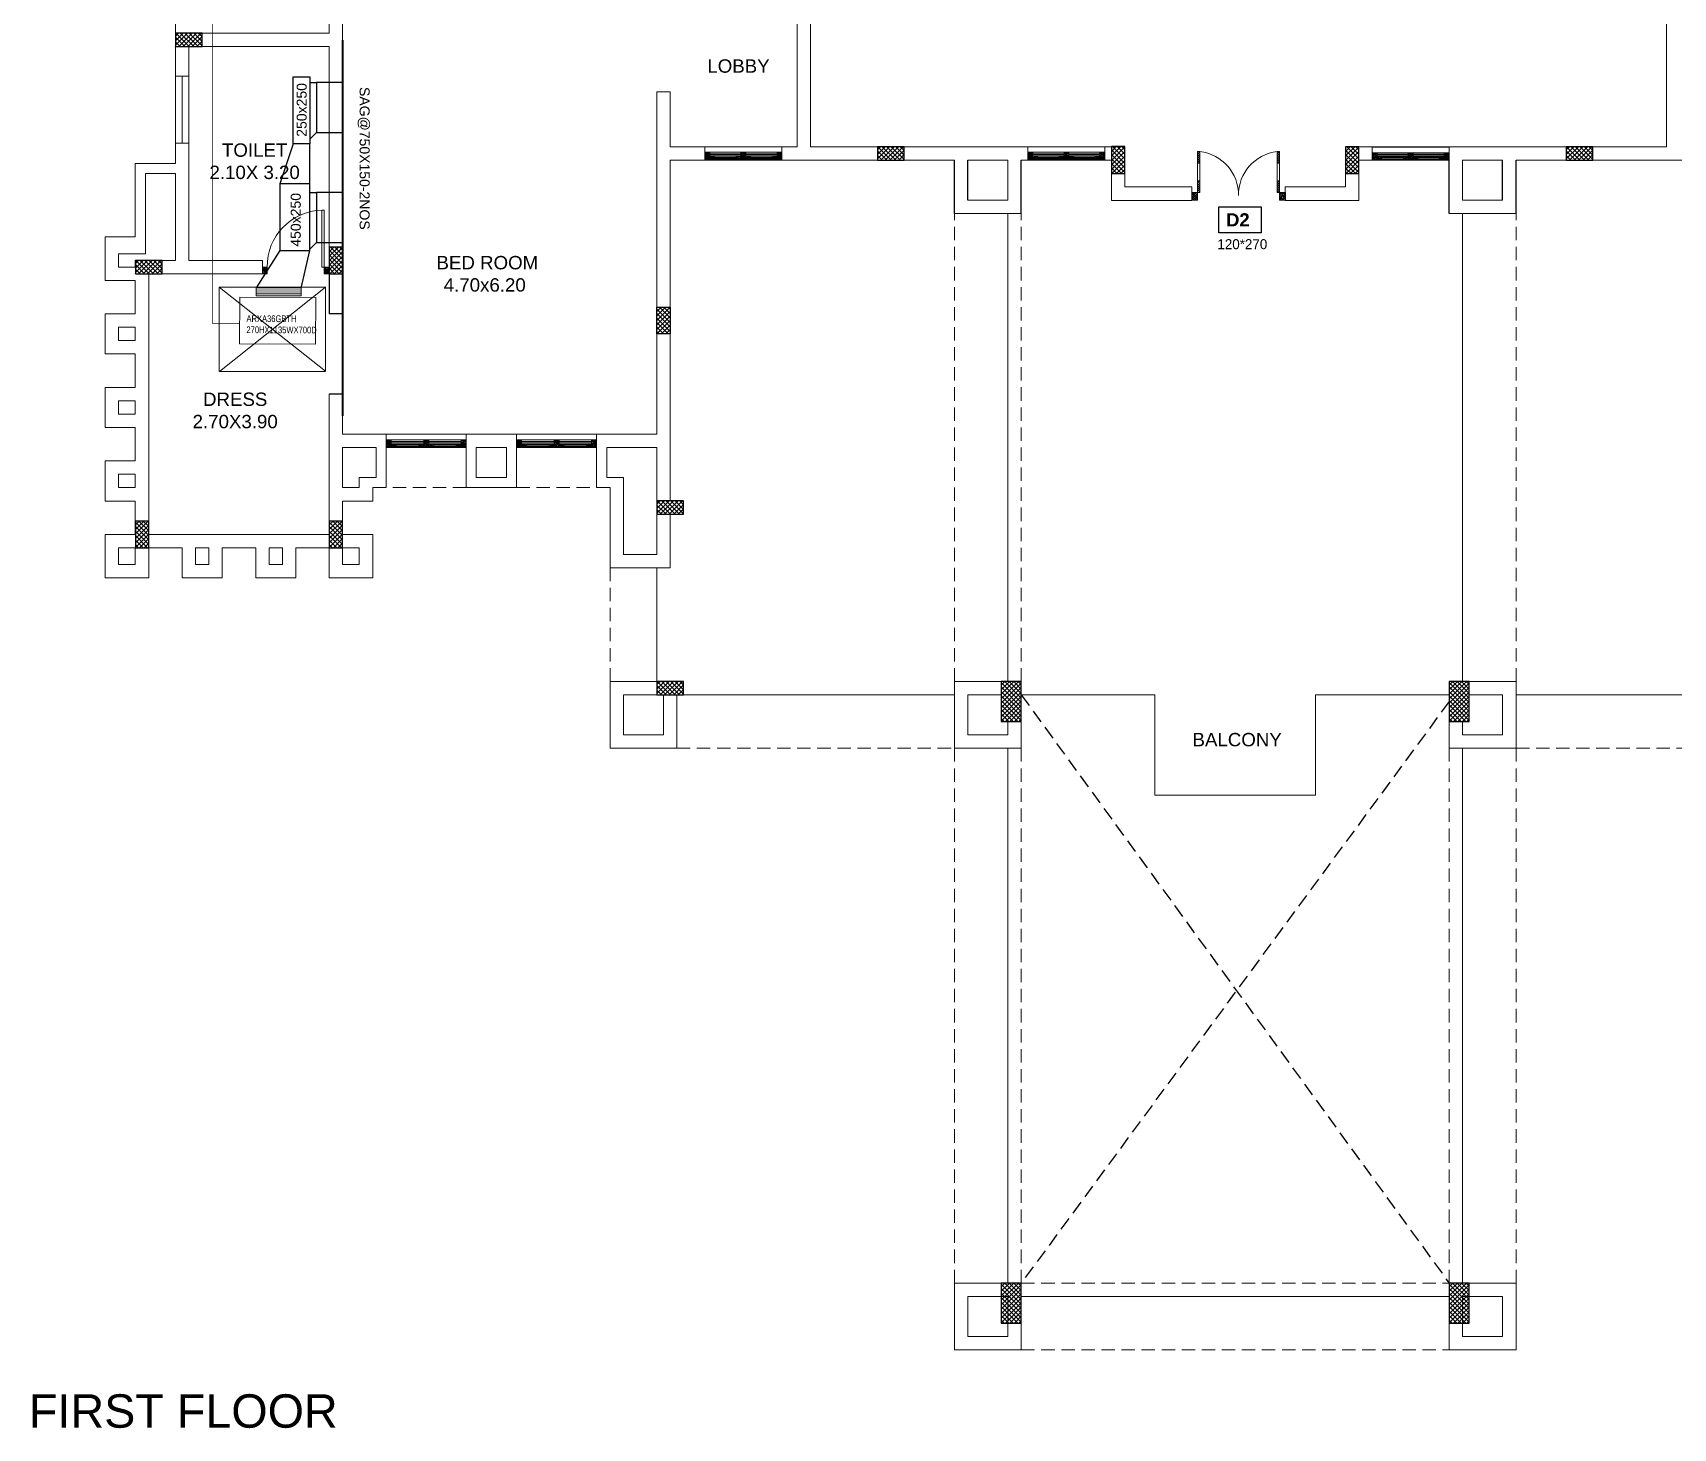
# Model space of a CAD drawing. Header units: centimetres. Extents: x -222850 to -5411, y 68875 to 74032.
# Drawn here: x -218479 to -216025, y 69775 to 71863 of the extents above; entities that cross this region are included whole.
import ezdxf

# ---------------------------------------------------------------- set-up
doc = ezdxf.new("R2010")
doc.units = ezdxf.units.CM
doc.linetypes.add('DASHED2', pattern=[0.375, 0.25, -0.125])
for name, color, linetype in [('A STAIR', 15, 'Continuous'), ('A TEXT FRAME', 253, 'Continuous'), ('COLUMN', 6, 'Continuous'), ('PDF_FRAME', 7, 'Continuous'), ('PDF_m thick', 7, 'Continuous'), ('PDF_Text', 7, 'Continuous')]:
    doc.layers.add(name, color=color, linetype=linetype)
for name, color, linetype, lineweight in [('A WALL BORDER', 130, 'Continuous', 30), ('FRAME', 31, 'Continuous', 25), ('hatchh', 251, 'Continuous', 9), ('LINE02', 8, 'Continuous', 0), ('m thick', 15, 'Continuous', 20), ('TXT BM NME', 102, 'Continuous', 13), ('wall face 1', 4, 'Continuous', 30), ('WINDOWSSS', 42, 'Continuous', 20)]:
    doc.layers.add(name, color=color, linetype=linetype, lineweight=lineweight)
doc.layers.add('PDF_DASH', color=7, linetype='Continuous', true_color=0x989898)
doc.layers.add('PDF_hatchh', color=7, linetype='Continuous', true_color=0x767676)
doc.styles.add('ARI', font='arial.ttf')
doc.styles.add('MAPLE CM', font='swisscl.ttf', dxfattribs={"height": 20})
doc.styles.add('PDF Arial Bold', font='arialbd.ttf')
doc.styles.add('PDF Berlin Sans FB', font='BRLNSR.TTF')
doc.styles.get("Standard").update_dxf_attribs({"font": 'arial.ttf'})

# ---------------------------------------------------------------- blocks, each defined once
blk = doc.blocks.new('CEXDW')
at = {"layer": 'A TEXT FRAME', "color": 10, "linetype": 'ByBlock', "lineweight": 5}
blk.add_line((-236486.6, 19560.2), (-236486.6, 19660.2), dxfattribs=at)
at = {"layer": 'A TEXT FRAME', "color": 5, "linetype": 'ByBlock', "lineweight": 5}
blk.add_lwpolyline([(-236476.6, 19660.2), (-236476.6, 19560.2), (-236496.6, 19560.2), (-236496.6, 19660.2)], close=True, dxfattribs=at)
blk = doc.blocks.new('window 120')
at = {"layer": 'hatchh', "linetype": 'ByBlock', "lineweight": 5}
h = blk.add_hatch(dxfattribs=at)
h.set_pattern_fill('ANSI38', color=256, scale=0.15, angle=270, style=0)
h.set_pattern_definition([(315, (1141.550529, 856.235317), (0.01325825215, 0.01325825215), []), (45, (1141.550529, 856.235317), (0.01325825215, 0.03977475644), [0.046875, -0.028125])])
h.paths.add_polyline_path([(1149.778, 71.298), (1149.778, 71.398), (1149.703, 71.398), (1149.703, 71.358), (1149.703, 71.298)])
h.paths.add_polyline_path([(1149.703, 71.358), (1149.703, 71.398), (1149.628, 71.398), (1149.628, 71.358)])
h.paths.add_polyline_path([(1148.653, 71.298), (1148.653, 71.398), (1148.578, 71.398), (1148.578, 71.298)])
h.paths.add_polyline_path([(1148.728, 71.358), (1148.728, 71.398), (1148.653, 71.398), (1148.653, 71.358)])
h = blk.add_hatch(dxfattribs=at)
h.set_pattern_fill('ANSI38', color=256, scale=0.15, angle=270, style=0)
h.set_pattern_definition([(315, (1669.323571, 90.203803), (0.01325825215, 0.01325825215), []), (45, (1669.323571, 90.203803), (0.01325825215, 0.03977475644), [0.046875, -0.028125])])
h.paths.add_polyline_path([(1149.14, 71.358), (1149.14, 71.398), (1149.065, 71.398), (1149.065, 71.358)])
h = blk.add_hatch(dxfattribs=at)
h.set_pattern_fill('ANSI38', color=256, scale=0.15, angle=270, style=0)
h.set_pattern_definition([(315, (366.332547, 44.985551), (0.01325825215, 0.01325825215), []), (45, (366.332547, 44.985551), (0.01325825215, 0.03977475644), [0.046875, -0.028125])])
h.paths.add_polyline_path([(1149.215, 71.398), (1149.14, 71.398), (1149.14, 71.358), (1149.14, 71.298), (1149.215, 71.298)])
h = blk.add_hatch(dxfattribs=at)
h.set_pattern_fill('ANSI38', color=256, scale=0.15, angle=270, style=0)
h.set_pattern_definition([(315, (1669.804821, 90.203803), (0.01325825215, 0.01325825215), []), (45, (1669.804821, 90.203803), (0.01325825215, 0.03977475644), [0.046875, -0.028125])])
h.paths.add_polyline_path([(1149.29, 71.358), (1149.29, 71.398), (1149.215, 71.398), (1149.215, 71.358)])
at = {"layer": 'FRAME', "linetype": 'ByBlock', "lineweight": 5}
for points in [[(1148.578, 71.398), (1148.578, 71.298), (1148.653, 71.298), (1148.653, 71.398), (1148.578, 71.398)], [(1149.14, 71.398), (1149.14, 71.298), (1149.215, 71.298), (1149.215, 71.398), (1149.14, 71.398)], [(1149.703, 71.398), (1149.703, 71.298), (1149.778, 71.298), (1149.778, 71.398), (1149.703, 71.398)]]:
    blk.add_lwpolyline(points, dxfattribs=at)
for points in [[(1148.728, 71.358), (1148.653, 71.358), (1148.653, 71.398), (1148.728, 71.398)], [(1149.14, 71.358), (1149.065, 71.358), (1149.065, 71.398), (1149.14, 71.398)], [(1149.29, 71.358), (1149.215, 71.358), (1149.215, 71.398), (1149.29, 71.398)], [(1149.703, 71.358), (1149.628, 71.358), (1149.628, 71.398), (1149.703, 71.398)]]:
    blk.add_lwpolyline(points, close=True, dxfattribs=at)
at = {"layer": 'm thick', "linetype": 'ByBlock', "lineweight": 5, "ltscale": 2}
for p, q in [((1149.778, 71.413), (1148.578, 71.413)), ((1148.578, 71.413), (1148.578, 71.213)), ((1149.778, 71.413), (1149.778, 71.213)), ((1148.578, 71.213), (1149.778, 71.213)), ((1149.14, 71.298), (1148.653, 71.298)), ((1149.703, 71.298), (1149.215, 71.298))]:
    blk.add_line(p, q, dxfattribs=at)
at = {"layer": 'WINDOWSSS', "linetype": 'ByBlock', "lineweight": 5}
for p, q in [((1149.065, 71.398), (1148.728, 71.398)), ((1149.628, 71.398), (1149.29, 71.398)), ((1149.14, 71.334), (1148.653, 71.334)), ((1149.14, 71.322), (1148.653, 71.322)), ((1149.065, 71.38), (1148.728, 71.38)), ((1149.065, 71.375), (1148.728, 71.375)), ((1149.065, 71.358), (1148.728, 71.358)), ((1149.703, 71.334), (1149.215, 71.334)), ((1149.703, 71.322), (1149.215, 71.322)), ((1149.628, 71.38), (1149.29, 71.38)), ((1149.628, 71.375), (1149.29, 71.375)), ((1149.628, 71.358), (1149.29, 71.358))]:
    blk.add_line(p, q, dxfattribs=at)
blk = doc.blocks.new('W .150')
at = {"layer": 'A STAIR', "linetype": 'ByBlock', "lineweight": 5}
h = blk.add_hatch(dxfattribs=at)
h.set_pattern_fill('ANSI31', color=256, scale=0.1875, style=0)
h.set_pattern_definition([(45, (-1278.992507, 5.066227), (-0.0165728152, 0.0165728152), [])])
h.paths.add_polyline_path([(135.572, 6.937), (135.534, 6.937), (135.534, 6.75), (135.572, 6.75)])
h.paths.add_polyline_path([(135.572, 7.406), (135.534, 7.406), (135.534, 7.218), (135.572, 7.218)])
h = blk.add_hatch(dxfattribs=at)
h.set_pattern_fill('ANSI31', color=256, scale=0.1875, style=0)
h.set_pattern_definition([(135, (1551.373335, 5.066227), (0.0165728152, 0.0165728152), [])])
h.paths.add_polyline_path([(136.847, 6.937), (136.809, 6.937), (136.809, 6.75), (136.847, 6.75)])
h.paths.add_polyline_path([(136.847, 7.406), (136.809, 7.406), (136.809, 7.218), (136.847, 7.218)])
h = blk.add_hatch(dxfattribs=at)
h.set_pattern_fill('ANSI38', color=256, scale=0.1875, angle=180, style=0)
h.set_pattern_definition([(225, (107.112264, 983.23337), (0.0165728152, -0.0165728152), []), (315, (107.112264, 983.23337), (0.04971844555, -0.0165728152), [0.05859375, -0.03515625])])
h.paths.add_polyline_path([(135.534, 6.625), (135.534, 6.75), (135.44, 6.75), (135.44, 6.625)])
h = blk.add_hatch(dxfattribs=at)
h.set_pattern_fill('ANSI38', color=256, scale=0.1875, angle=180, style=0)
h.set_pattern_definition([(225, (108.518514, 983.23337), (0.0165728152, -0.0165728152), []), (315, (108.518514, 983.23337), (0.04971844555, -0.0165728152), [0.05859375, -0.03515625])])
h.paths.add_polyline_path([(136.94, 6.625), (136.94, 6.75), (136.847, 6.75), (136.847, 6.625)])
at = {"layer": 'A STAIR', "linetype": 'ByBlock', "lineweight": 5, "ltscale": 2}
for p, q in [((135.534, 7.406), (135.572, 7.406)), ((135.534, 6.75), (135.534, 7.406)), ((135.572, 7.406), (135.572, 6.75)), ((136.847, 7.406), (136.809, 7.406)), ((136.809, 7.406), (136.809, 6.75)), ((136.847, 6.75), (136.847, 7.406)), ((135.534, 7.218), (135.572, 7.218)), ((136.847, 7.218), (136.809, 7.218)), ((135.534, 6.937), (135.572, 6.937)), ((136.847, 6.937), (136.809, 6.937)), ((135.572, 6.75), (135.534, 6.75)), ((136.809, 6.75), (136.847, 6.75))]:
    blk.add_line(p, q, dxfattribs=at)
at = {"layer": 'A STAIR', "linetype": 'ByBlock', "lineweight": 5}
for points in [[(135.44, 6.75), (135.44, 6.625), (135.534, 6.625), (135.534, 6.75)], [(136.847, 6.75), (136.847, 6.625), (136.94, 6.625), (136.94, 6.75)]]:
    blk.add_lwpolyline(points, close=True, dxfattribs=at)
at = {"layer": 'A WALL BORDER', "color": 42, "linetype": 'ByBlock', "lineweight": 5, "ltscale": 0.005}
for centre, start, end in [((135.494, 6.714), 358.9677, 83.6083), ((136.887, 6.714), 96.3917, 181.0323)]:
    blk.add_arc(centre, 0.696, start, end, dxfattribs=at)
blk = doc.blocks.new('T')
at = {"layer": 'PDF_DASH', "linetype": 'ByBlock', "lineweight": 0}
blk.add_arc((-1, -24), 76, 91.4926, 180.7717, dxfattribs=at)
at = {"layer": 'PDF_FRAME', "color": 252, "linetype": 'ByBlock', "lineweight": 0, "true_color": 0x989898}
for points in [[(-83.5, -25.1), (-83.5, -34), (-77, -34), (-77, -25.1)], [(0, -25.1), (0, -34), (6.6, -34), (6.6, -25.1)]]:
    blk.add_lwpolyline(points, close=True, dxfattribs=at)
at = {"layer": 'PDF_hatchh', "linetype": 'ByBlock', "lineweight": 0}
for points in [[(-77, -25.1), (-83.5, -31.6)], [(-78.7, -25.1), (-83.5, -29.2)], [(-81.1, -25.1), (-83.5, -26.8)], [(-83.5, -30.4), (-82.3, -31.6)], [(-83.5, -32.8), (-82.3, -34)], [(-82.9, -26.3), (-79.9, -29.2)], [(-77, -27.4), (-82.9, -34)], [(-81.7, -25.1), (-81.1, -25.7)], [(-81.7, -29.8), (-78.7, -32.8)], [(-79.3, -27.4), (-77, -29.8), (-80.5, -34)], [(-80.5, -33.4), (-79.9, -34)], [(-79.3, -25.1), (-77.6, -26.8)], [(-78.1, -31), (-77, -32.2), (-78.1, -34)], [(6.6, -25.1), (0, -31.6)], [(6, -26.8), (4.2, -25.1), (0, -29.2)], [(2.4, -25.7), (1.8, -25.1), (0, -26.8)], [(6.6, -27.4), (0, -34)], [(0, -28), (0, -28)], [(0, -30.4), (1.2, -31.6)], [(0, -32.8), (1.2, -34)], [(0.6, -26.3), (3.6, -29.2)], [(1.8, -29.8), (4.8, -32.8)], [(4.2, -27.4), (6.6, -29.8), (2.4, -34)], [(3, -33.4), (3.6, -34)], [(5.4, -31), (6.6, -32.2), (4.8, -34)]]:
    blk.add_lwpolyline(points, dxfattribs=at)
at = {"layer": 'PDF_m thick', "linetype": 'ByBlock', "lineweight": 0}
blk.add_lwpolyline([(0, 51.9), (0, -25.1), (-3, -25.1), (-3, 51.9)], close=True, dxfattribs=at)
blk = doc.blocks.new('3tr m')
at = {"layer": 'TXT BM NME', "color": 8, "linetype": 'ByBlock'}
for points in [[(159, -125.3), (159, 0), (0, 0), (0, -125.9)], [(0, 0), (159, -125.3)], [(0.5, -125.9), (159, 0)]]:
    blk.add_lwpolyline(points, dxfattribs=at)
blk = doc.blocks.new('3tr m n')
at = {"layer": 'A TEXT FRAME', "color": 8, "linetype": 'ByBlock'}
blk.add_lwpolyline([(-158.5, -0.6), (0, 0)], dxfattribs=at)
at = {"layer": 'TXT BM NME', "color": 8, "linetype": 'ByBlock'}
blk.add_blockref('3tr m', (-159, 125.3), dxfattribs=at)

msp = doc.modelspace()

# ---------------------------------------------------------------- hatches: boundary and pattern name
at = {"layer": 'COLUMN'}
h = msp.add_hatch(dxfattribs=at)
h.set_pattern_fill('ANSI37', color=2, scale=1.5, angle=-90)
h.set_pattern_definition([(315, (-237171.741, -164622.5462), (3.36759605, 3.36759605), []), (45, (-237171.741, -164622.5462), (-3.36759605, 3.36759605), [])])
h.paths.add_polyline_path([(-218265.32, 71862.273), (-218265.32, 71842.273), (-218225.32, 71842.273), (-218225.32, 71862.273)])
h = msp.add_hatch(dxfattribs=at)
h.set_pattern_fill('ANSI37', color=2, scale=1.5, angle=-90)
h.set_pattern_definition([(315, (-236121.775, -164792.4903), (3.36759605, 3.36759605), []), (45, (-236121.775, -164792.4903), (-3.36759605, 3.36759605), [])])
h.paths.add_polyline_path([(-217215.354, 71692.329), (-217215.354, 71672.329), (-217175.354, 71672.329), (-217175.354, 71692.329)])
h = msp.add_hatch(dxfattribs=at)
h.set_pattern_fill('ANSI37', color=2, scale=1.5, angle=180)
h.set_pattern_definition([(225, (-453330.1617, 90598.807), (3.36759605, -3.36759605), []), (315, (-453330.1617, 90598.807), (3.36759605, 3.36759605), [])])
h.paths.add_polyline_path([(-216845.343, 71692.387), (-216865.343, 71692.387), (-216865.343, 71652.387), (-216845.343, 71652.387)])
h = msp.add_hatch(dxfattribs=at)
h.set_pattern_fill('ANSI37', color=2, scale=1.5, angle=180)
h.set_pattern_definition([(225, (-452979.967, 90598.7493), (3.36759605, -3.36759605), []), (315, (-452979.967, 90598.7493), (3.36759605, 3.36759605), [])])
h.paths.add_polyline_path([(-216495.148, 71692.329), (-216515.148, 71692.329), (-216515.148, 71652.329), (-216495.148, 71652.329)])
h = msp.add_hatch(dxfattribs=at)
h.set_pattern_fill('ANSI37', color=2, scale=1.5, angle=-90)
h.set_pattern_definition([(315, (-235091.5917, -164792.4903), (3.36759605, 3.36759605), []), (45, (-235091.5917, -164792.4903), (-3.36759605, 3.36759605), [])])
h.paths.add_polyline_path([(-216185.171, 71692.329), (-216185.171, 71672.329), (-216145.171, 71672.329), (-216145.171, 71692.329)])
h = msp.add_hatch(dxfattribs=at)
h.set_pattern_fill('ANSI37', color=2, scale=1.5, angle=-90)
h.set_pattern_definition([(315, (-237231.741, -164962.5462), (3.36759605, 3.36759605), []), (45, (-237231.741, -164962.5462), (-3.36759605, 3.36759605), [])])
h.paths.add_polyline_path([(-218325.32, 71522.273), (-218325.32, 71502.273), (-218285.32, 71502.273), (-218285.32, 71522.273)])
h = msp.add_hatch(dxfattribs=at)
h.set_pattern_fill('ANSI37', color=2, scale=1.5, angle=180)
h.set_pattern_definition([(225, (-454500.1394, 90448.6934), (3.36759605, -3.36759605), []), (315, (-454500.1394, 90448.6934), (3.36759605, 3.36759605), [])])
h.paths.add_polyline_path([(-218015.32, 71542.273), (-218035.32, 71542.273), (-218035.32, 71502.273), (-218015.32, 71502.273)])
h = msp.add_hatch(dxfattribs=at)
h.set_pattern_fill('ANSI37', color=2, scale=1.5)
h.set_pattern_definition([(45, (16521.1385, 52417.3477), (-3.36759605, 3.36759605), []), (135, (16521.1385, 52417.3477), (-3.36759605, -3.36759605), [])])
h.paths.add_polyline_path([(-217545.343, 71452.329), (-217525.343, 71452.329), (-217525.343, 71412.329), (-217545.343, 71412.329)])
h = msp.add_hatch(dxfattribs=at)
h.set_pattern_fill('ANSI37', color=2, scale=1.5, angle=-90)
h.set_pattern_definition([(315, (-236451.741, -165322.4404), (3.36759605, 3.36759605), []), (45, (-236451.741, -165322.4404), (-3.36759605, 3.36759605), [])])
h.paths.add_polyline_path([(-217545.32, 71162.379), (-217545.32, 71142.379), (-217505.32, 71142.379), (-217505.32, 71162.379)])
h = msp.add_hatch(dxfattribs=at)
h.set_pattern_fill('ANSI37', color=2, scale=1.5)
h.set_pattern_definition([(45, (18159.499, 52185.8496), (-3.36759605, 3.36759605), []), (135, (18159.499, 52185.8496), (-3.36759605, -3.36759605), [])])
h.paths.add_polyline_path([(-218325.32, 71092.27), (-218305.32, 71092.27), (-218305.32, 71132.27), (-218325.32, 71132.27)])
h = msp.add_hatch(dxfattribs=at)
h.set_pattern_fill('ANSI37', color=2, scale=1.5)
h.set_pattern_definition([(45, (18449.499, 52185.8496), (-3.36759605, 3.36759605), []), (135, (18449.499, 52185.8496), (-3.36759605, -3.36759605), [])])
h.paths.add_polyline_path([(-218035.32, 71092.27), (-218015.32, 71092.27), (-218015.32, 71132.27), (-218035.32, 71132.27)])
h = msp.add_hatch(dxfattribs=at)
h.set_pattern_fill('ANSI37', color=2, scale=1.5, angle=-90)
h.set_pattern_definition([(315, (-236451.7406, -165592.4305), (3.36759605, 3.36759605), []), (45, (-236451.7406, -165592.4305), (-3.36759605, 3.36759605), [])])
h.paths.add_polyline_path([(-217545.32, 70892.389), (-217545.32, 70872.389), (-217505.32, 70872.389), (-217505.32, 70892.389)])
h = msp.add_hatch(dxfattribs=at)
h.set_pattern_fill('ANSI37', color=2, scale=1.5)
h.set_pattern_definition([(45, (19464.5654, 51935.9686), (-3.36759605, 3.36759605), []), (135, (19464.5654, 51935.9686), (-3.36759605, -3.36759605), [])])
h.paths.add_polyline_path([(-217030.254, 70832.389), (-217000.254, 70832.389), (-217000.254, 70892.389), (-217030.254, 70892.389)])
h = msp.add_hatch(dxfattribs=at)
h.set_pattern_fill('ANSI37', color=2, scale=1.5)
h.set_pattern_definition([(45, (20134.5707, 51935.9686), (-3.36759605, 3.36759605), []), (135, (20134.5707, 51935.9686), (-3.36759605, -3.36759605), [])])
h.paths.add_polyline_path([(-216360.248, 70832.389), (-216330.248, 70832.389), (-216330.248, 70892.389), (-216360.248, 70892.389)])
h = msp.add_hatch(dxfattribs=at)
h.set_pattern_fill('ANSI37', color=2, scale=1.5)
h.set_pattern_definition([(45, (19464.56, 51035.969), (-3.36759605, 3.36759605), []), (135, (19464.56, 51035.969), (-3.36759605, -3.36759605), [])])
h.paths.add_polyline_path([(-217030.259, 69932.39), (-217000.259, 69932.39), (-217000.259, 69992.39), (-217030.259, 69992.39)])
h = msp.add_hatch(dxfattribs=at)
h.set_pattern_fill('ANSI37', color=2, scale=1.5)
h.set_pattern_definition([(45, (20134.5654, 51035.969), (-3.36759605, 3.36759605), []), (135, (20134.5654, 51035.969), (-3.36759605, -3.36759605), [])])
h.paths.add_polyline_path([(-216360.254, 69932.39), (-216330.254, 69932.39), (-216330.254, 69992.39), (-216360.254, 69992.39)])

# ---------------------------------------------------------------- linework, layer by layer
at = {"layer": 'A TEXT FRAME', "color": 4, "linetype": 'ByBlock', "lineweight": 5}
for p, q in [((-218265.337, 72431.379), (-218265.337, 71742.259)), ((-218015.337, 71502.259), (-218015.337, 71882.128)), ((-217335.371, 71692.318), (-217335.371, 71882.902)), ((-217315.371, 71882.902), (-217315.371, 71692.318)), ((-216035.194, 71882.308), (-216035.194, 71692.318)), ((-218265.337, 71862.259), (-218035.337, 71862.259)), ((-218035.337, 71842.259), (-218245.337, 71842.259)), ((-218245.337, 71842.259), (-218245.337, 71522.259)), ((-218035.337, 71502.259), (-218035.337, 71842.259)), ((-217545.371, 71262.379), (-217545.371, 71774.379)), ((-217545.371, 71774.379), (-217525.371, 71774.379)), ((-217525.371, 71774.379), (-217525.371, 71692.318)), ((-218265.337, 71667.259), (-218265.337, 71742.259)), ((-217525.371, 71692.318), (-217495.371, 71692.318)), ((-217495.371, 71692.318), (-217335.371, 71692.318)), ((-216845.405, 71692.318), (-217315.371, 71692.318)), ((-216845.405, 71632.083), (-216845.405, 71692.318)), ((-216035.194, 71692.318), (-216515.228, 71692.318)), ((-216515.228, 71632.083), (-216515.228, 71692.318)), ((-217525.371, 71672.318), (-217525.371, 71512.318)), ((-217495.371, 71672.318), (-217525.371, 71672.318)), ((-217525.371, 71672.318), (-217525.371, 71162.379)), ((-217100.265, 71672.318), (-217495.371, 71672.318)), ((-217020.265, 71672.318), (-217080.265, 71672.318)), ((-217020.265, 71612.318), (-217020.265, 71672.318)), ((-216865.405, 71672.318), (-217000.265, 71672.318)), ((-216865.405, 71612.083), (-216865.405, 71672.318)), ((-216360.265, 71672.318), (-216495.228, 71672.318)), ((-216495.228, 71612.083), (-216495.228, 71672.318)), ((-216280.265, 71672.318), (-216340.265, 71672.318)), ((-216340.265, 71612.318), (-216340.265, 71672.318)), ((-215835.194, 71672.318), (-216260.265, 71672.318)), ((-218265.337, 71522.259), (-218265.337, 71652.259)), ((-216845.405, 71632.083), (-216745.339, 71632.083)), ((-216745.339, 71632.083), (-216745.339, 71612.083)), ((-216515.228, 71632.083), (-216605.339, 71632.083)), ((-216605.339, 71632.083), (-216605.339, 71612.083)), ((-217020.265, 71612.318), (-217080.265, 71612.318)), ((-216745.339, 71612.083), (-216865.405, 71612.083)), ((-216605.339, 71612.083), (-216495.228, 71612.083)), ((-216280.265, 71612.318), (-216340.265, 71612.318)), ((-217000.265, 71592.318), (-217100.265, 71592.318)), ((-217020.265, 70892.389), (-217020.265, 71592.318)), ((-216260.265, 71592.318), (-216360.265, 71592.318)), ((-216340.265, 70892.389), (-216340.265, 71592.318)), ((-218370.337, 71557.259), (-218325.337, 71557.259)), ((-218370.337, 71557.259), (-218370.337, 71492.259)), ((-218325.337, 71522.259), (-218265.337, 71522.259)), ((-218245.337, 71522.259), (-218135.337, 71522.259)), ((-218135.337, 71502.259), (-218135.337, 71522.259)), ((-218305.337, 71502.259), (-218305.337, 71112.259)), ((-218135.337, 71502.259), (-218305.337, 71502.259)), ((-218015.32, 71502.259), (-218015.32, 71442.319)), ((-218370.337, 71492.259), (-218325.337, 71492.259)), ((-218325.337, 71442.259), (-218325.337, 71492.259)), ((-218370.337, 71442.259), (-218325.337, 71442.259)), ((-218370.337, 71442.259), (-218370.337, 71382.259)), ((-218350.337, 71422.259), (-218325.337, 71422.259)), ((-218350.337, 71422.259), (-218350.337, 71402.259)), ((-218325.337, 71402.259), (-218325.337, 71422.259)), ((-217545.337, 71422.379), (-217545.337, 71304.258)), ((-218350.337, 71402.259), (-218325.337, 71402.259)), ((-218370.337, 71382.259), (-218325.337, 71382.259)), ((-218325.337, 71332.259), (-218325.337, 71382.259)), ((-218370.337, 71332.259), (-218325.337, 71332.259)), ((-218370.337, 71332.259), (-218370.337, 71272.259)), ((-218350.337, 71312.259), (-218325.337, 71312.259)), ((-218350.337, 71312.259), (-218350.337, 71292.259)), ((-218325.337, 71292.259), (-218325.337, 71312.259)), ((-218035.337, 71112.259), (-218035.337, 71322.319)), ((-218015.32, 71322.319), (-218015.32, 71262.379)), ((-218350.337, 71292.259), (-218325.337, 71292.259)), ((-218370.337, 71272.259), (-218325.337, 71272.259)), ((-218325.337, 71222.259), (-218325.337, 71272.259)), ((-218015.337, 71262.379), (-217545.371, 71262.379)), ((-217965.337, 71242.379), (-218015.337, 71242.379)), ((-218015.337, 71242.379), (-218015.337, 71182.379)), ((-217965.337, 71242.379), (-217965.337, 71197.379)), ((-217830.337, 71242.379), (-217950.337, 71242.379)), ((-217950.337, 71242.379), (-217950.337, 71182.379)), ((-217770.337, 71242.379), (-217815.337, 71242.379)), ((-217635.337, 71242.379), (-217755.337, 71242.379)), ((-217635.337, 71242.379), (-217635.337, 71182.379)), ((-217545.337, 71242.379), (-217620.337, 71242.379)), ((-217620.337, 71242.379), (-217620.337, 71197.379)), ((-217545.32, 71142.379), (-217545.377, 71242.379)), ((-218370.337, 71222.259), (-218325.337, 71222.259)), ((-218370.337, 71222.259), (-218370.337, 71162.259)), ((-218350.337, 71202.259), (-218325.337, 71202.259)), ((-218350.337, 71202.259), (-218350.337, 71182.259)), ((-218325.337, 71182.259), (-218325.337, 71202.259)), ((-218350.337, 71182.259), (-218325.337, 71182.259)), ((-217965.337, 71197.379), (-217990.337, 71197.379)), ((-217950.337, 71182.379), (-217970.337, 71182.379)), ((-217635.337, 71182.379), (-217615.337, 71182.379)), ((-217620.337, 71197.379), (-217595.337, 71197.379)), ((-217615.337, 71182.379), (-217615.337, 71062.379)), ((-217595.337, 71197.379), (-217595.337, 71082.379)), ((-218370.337, 71162.259), (-218325.337, 71162.259)), ((-218325.337, 71112.259), (-218325.337, 71162.259)), ((-218015.337, 71162.259), (-218015.337, 71112.259)), ((-218015.337, 71162.259), (-217970.337, 71162.259)), ((-217545.32, 71082.379), (-217545.32, 71142.393)), ((-218370.337, 71112.259), (-218325.337, 71112.259)), ((-218370.337, 71112.259), (-218370.337, 71047.259)), ((-218305.337, 71112.259), (-218035.337, 71112.259)), ((-218015.337, 71112.259), (-217970.337, 71112.259)), ((-218325.337, 71092.259), (-218350.337, 71092.259)), ((-218325.337, 71067.259), (-218325.337, 71092.259)), ((-218305.337, 71092.259), (-218305.337, 71047.259)), ((-218255.337, 71092.259), (-218305.337, 71092.259)), ((-218255.337, 71092.259), (-218255.337, 71047.259)), ((-218215.337, 71092.259), (-218235.337, 71092.259)), ((-218145.337, 71092.259), (-218195.337, 71092.259)), ((-218195.337, 71092.259), (-218195.337, 71047.259)), ((-218145.337, 71092.259), (-218145.337, 71047.259)), ((-218105.337, 71092.259), (-218125.337, 71092.259)), ((-218085.337, 71047.259), (-218085.337, 71092.259)), ((-218035.337, 71092.259), (-218085.337, 71092.259)), ((-218035.337, 71047.259), (-218035.337, 71092.259)), ((-218015.337, 71092.259), (-218015.337, 71067.259)), ((-217990.337, 71092.259), (-218015.337, 71092.259)), ((-217595.337, 71082.379), (-217545.32, 71082.379)), ((-217545.337, 71062.379), (-217545.337, 70892.379)), ((-218370.337, 71047.259), (-218305.337, 71047.259)), ((-217000.265, 70792.379), (-217000.265, 70892.389)), ((-216360.265, 70862.366), (-216360.265, 70892.379)), ((-217515.337, 70872.379), (-217100.265, 70872.379)), ((-217000.265, 70872.379), (-216800.257, 70872.379)), ((-216800.257, 70722.379), (-216800.257, 70872.379)), ((-216560.257, 70872.379), (-216360.248, 70872.379)), ((-216560.257, 70722.379), (-216560.257, 70872.379)), ((-216260.265, 70872.379), (-216260.265, 70792.379)), ((-216260.265, 70872.379), (-215845.194, 70872.379)), ((-217020.265, 70812.379), (-217020.265, 70832.389)), ((-216340.265, 70812.379), (-216340.265, 70832.389)), ((-217020.265, 69992.379), (-217020.265, 70792.379)), ((-216340.265, 69992.379), (-216340.265, 70792.379)), ((-216800.257, 70722.379), (-216560.257, 70722.379)), ((-216260.265, 69992.379), (-216260.265, 69892.379)), ((-217000.265, 69972.379), (-216360.265, 69972.379))]:
    msp.add_line(p, q, dxfattribs=at)
at = {"layer": 'A TEXT FRAME', "color": 60, "linetype": 'ByBlock', "lineweight": 5}
for p, q in [((-218035.337, 71862.259), (-218035.337, 71902.379)), ((-218325.337, 71512.259), (-218325.337, 71522.259)), ((-218035.337, 71502.259), (-218015.337, 71502.259)), ((-217535.337, 71142.379), (-217545.32, 71142.379)), ((-217535.32, 71142.393), (-217545.303, 71142.393)), ((-217100.265, 70872.379), (-217100.265, 70792.379)), ((-217100.265, 69992.379), (-217100.265, 69892.379))]:
    msp.add_line(p, q, dxfattribs=at)
at = {"layer": 'A TEXT FRAME', "color": 8, "linetype": 'DASHED2', "lineweight": 5, "ltscale": 80}
for p, q in [((-217100.265, 71692.318), (-217100.265, 71692.379)), ((-216260.265, 71692.318), (-216260.265, 71692.379)), ((-217100.265, 70892.379), (-217100.265, 71672.318)), ((-217000.265, 70892.389), (-217000.265, 71592.318)), ((-216260.265, 70892.379), (-216260.265, 71592.318)), ((-217830.337, 71182.379), (-217950.337, 71182.379)), ((-217755.337, 71182.379), (-217635.337, 71182.379)), ((-217615.337, 71062.379), (-217615.337, 70892.379)), ((-217515.337, 70792.379), (-217100.265, 70792.379)), ((-217100.265, 70792.379), (-217100.265, 69992.379)), ((-217000.265, 69992.379), (-217000.265, 70792.379)), ((-216360.265, 69992.379), (-216360.265, 70792.379)), ((-216260.265, 70792.379), (-216260.265, 69992.379)), ((-216260.265, 70792.379), (-215845.194, 70792.379)), ((-217000.265, 69992.379), (-216360.265, 69992.379)), ((-217000.265, 69892.379), (-216360.265, 69892.379))]:
    msp.add_line(p, q, dxfattribs=at)
at = {"layer": 'A TEXT FRAME', "color": 4, "linetype": 'ByBlock'}
for p, q in [((-217100.265, 71592.318), (-217100.265, 71672.318)), ((-217080.265, 71612.318), (-217080.265, 71672.318)), ((-217000.265, 71592.318), (-217000.265, 71672.318)), ((-216360.265, 71592.318), (-216360.265, 71672.318)), ((-216280.265, 71612.318), (-216280.265, 71672.318)), ((-216260.265, 71592.318), (-216260.265, 71672.318)), ((-218035.32, 71502.259), (-218035.32, 71442.319)), ((-218015.32, 71442.319), (-218035.32, 71442.319)), ((-218015.32, 71322.319), (-218035.337, 71322.319))]:
    msp.add_line(p, q, dxfattribs=at)
at = {"layer": 'A TEXT FRAME', "color": 8, "linetype": 'DASHED2', "ltscale": 80}
for p, q in [((-216360.248, 70862.389), (-217000.259, 69992.39)), ((-217000.254, 70872.379), (-216360.265, 69992.379))]:
    msp.add_line(p, q, dxfattribs=at)
at = {"layer": 'A TEXT FRAME', "color": 6, "linetype": 'ByBlock'}
for points in [[(-218265.32, 71862.273), (-218265.32, 71842.273), (-218225.32, 71842.273), (-218225.32, 71862.273)], [(-217215.354, 71692.329), (-217215.354, 71672.329), (-217175.354, 71672.329), (-217175.354, 71692.329)], [(-216845.343, 71692.387), (-216865.343, 71692.387), (-216865.343, 71652.387), (-216845.343, 71652.387)], [(-216495.148, 71692.329), (-216515.148, 71692.329), (-216515.148, 71652.329), (-216495.148, 71652.329)], [(-216185.171, 71692.329), (-216185.171, 71672.329), (-216145.171, 71672.329), (-216145.171, 71692.329)], [(-218325.32, 71522.273), (-218325.32, 71502.273), (-218285.32, 71502.273), (-218285.32, 71522.273)], [(-218015.32, 71542.273), (-218035.32, 71542.273), (-218035.32, 71502.273), (-218015.32, 71502.273)], [(-217545.343, 71452.329), (-217525.343, 71452.329), (-217525.343, 71412.329), (-217545.343, 71412.329)], [(-217545.32, 71162.379), (-217545.32, 71142.379), (-217505.32, 71142.379), (-217505.32, 71162.379)], [(-218325.32, 71092.27), (-218305.32, 71092.27), (-218305.32, 71132.27), (-218325.32, 71132.27)], [(-218035.32, 71092.27), (-218015.32, 71092.27), (-218015.32, 71132.27), (-218035.32, 71132.27)], [(-217545.32, 70892.389), (-217545.32, 70872.389), (-217505.32, 70872.389), (-217505.32, 70892.389)], [(-217030.254, 70832.389), (-217000.254, 70832.389), (-217000.254, 70892.389), (-217030.254, 70892.389)], [(-216360.248, 70832.389), (-216330.248, 70832.389), (-216330.248, 70892.389), (-216360.248, 70892.389)], [(-217030.259, 69932.39), (-217000.259, 69932.39), (-217000.259, 69992.39), (-217030.259, 69992.39)], [(-216360.254, 69932.39), (-216330.254, 69932.39), (-216330.254, 69992.39), (-216360.254, 69992.39)]]:
    msp.add_lwpolyline(points, close=True, dxfattribs=at)
at = {"layer": 'A TEXT FRAME', "color": 2, "linetype": 'ByBlock', "const_width": 3}
msp.add_lwpolyline([(-218015.309, 71852.128), (-218015.309, 71289.676)], dxfattribs=at)
at = {"layer": 'A TEXT FRAME', "color": 3, "linetype": 'ByBlock'}
for points in [[(-218089.107, 71696.812), (-218089.107, 71796.812), (-218064.107, 71796.812), (-218064.107, 71696.812)], [(-218064.25, 71788.384), (-218054.25, 71788.384), (-218054.25, 71713.384), (-218064.107, 71703.384)], [(-218054.25, 71713.324), (-218015.337, 71713.324), (-218015.337, 71788.324), (-218054.25, 71788.324)], [(-218064.107, 71636.812), (-218064.107, 71696.812), (-218089.107, 71696.812), (-218109.107, 71636.812)], [(-218054.25, 71713.384), (-218054.25, 71713.384), (-218064.107, 71703.384)], [(-218109.107, 71536.812), (-218064.107, 71536.812), (-218064.107, 71636.812), (-218109.107, 71636.812), (-218109.107, 71536.812)], [(-218064.25, 71624.03), (-218054.25, 71624.03), (-218054.25, 71549.03), (-218064.107, 71539.03)], [(-218054.25, 71548.97), (-218015.337, 71548.97), (-218015.337, 71623.97), (-218054.25, 71623.97)], [(-218054.25, 71549.03), (-218054.25, 71549.03), (-218064.107, 71539.03)], [(-218109.107, 71536.812), (-218144.743, 71481.145)], [(-218077.101, 71480.806), (-218064.107, 71536.812)]]:
    msp.add_lwpolyline(points, dxfattribs=at)
at = {"layer": 'A TEXT FRAME', "color": 4, "linetype": 'ByBlock', "lineweight": 5}
for points in [[(-218265.337, 71667.259), (-218325.337, 71667.259), (-218325.337, 71557.259)], [(-218265.337, 71652.259), (-218310.337, 71652.259), (-218310.337, 71532.259), (-218350.337, 71532.259), (-218350.337, 71512.259), (-218325.337, 71512.259)], [(-217830.337, 71242.379), (-217830.337, 71182.379), (-217755.337, 71182.379), (-217755.337, 71242.379)], [(-217815.337, 71242.379), (-217815.337, 71197.379), (-217770.337, 71197.379), (-217770.337, 71242.379)], [(-218015.337, 71182.379), (-217990.337, 71182.379)], [(-217990.337, 71182.379), (-217990.337, 71197.379)], [(-217970.337, 71162.259), (-217970.337, 71182.379)], [(-217615.337, 71062.379), (-217525.32, 71062.379), (-217525.32, 71142.407), (-217525.32, 71142.407)], [(-218035.337, 71047.259), (-217970.337, 71047.259), (-217970.337, 71112.259)], [(-218350.337, 71092.259), (-218350.337, 71067.259), (-218325.337, 71067.259)], [(-218235.337, 71092.259), (-218235.337, 71067.259), (-218215.337, 71067.259), (-218215.337, 71092.259)], [(-218125.337, 71092.259), (-218125.337, 71067.259), (-218105.337, 71067.259), (-218105.337, 71092.259)], [(-218015.337, 71067.259), (-217990.337, 71067.259), (-217990.337, 71092.259)], [(-218255.337, 71047.259), (-218195.337, 71047.259)], [(-218145.337, 71047.259), (-218085.337, 71047.259)], [(-217545.32, 70892.379), (-217615.337, 70892.379), (-217615.337, 70792.379), (-217515.337, 70792.379), (-217515.337, 70872.389)], [(-217030.254, 70872.379), (-217080.265, 70872.379), (-217080.265, 70812.379), (-217020.265, 70812.379), (-217020.265, 70832.389)], [(-216340.265, 70832.389), (-216340.265, 70812.379), (-216280.265, 70812.379), (-216280.265, 70872.379), (-216330.248, 70872.379)]]:
    msp.add_lwpolyline(points, dxfattribs=at)
at = {"layer": 'A TEXT FRAME', "color": 4, "linetype": 'ByBlock'}
for points in [[(-217545.32, 71162.393), (-217545.32, 71142.393), (-217505.32, 71142.393), (-217505.32, 71162.393)], [(-217545.32, 70892.391), (-217545.32, 70872.391), (-217505.32, 70872.391), (-217505.32, 70892.391)]]:
    msp.add_lwpolyline(points, close=True, dxfattribs=at)
at = {"layer": 'A TEXT FRAME', "color": 60, "linetype": 'ByBlock', "lineweight": 5}
msp.add_lwpolyline([(-217515.32, 71162.393), (-217525.354, 71162.393)], dxfattribs=at)
at = {"layer": 'A TEXT FRAME', "color": 4, "linetype": 'ByBlock', "lineweight": 5}
for points in [[(-217000.265, 70892.379), (-217100.265, 70892.379), (-217100.265, 70792.379), (-217000.265, 70792.379)], [(-216260.265, 70892.379), (-216360.265, 70892.379), (-216360.265, 70792.379), (-216260.265, 70792.379)], [(-217535.337, 70872.379), (-217595.337, 70872.379), (-217595.337, 70812.379), (-217535.337, 70812.379)], [(-217000.265, 69992.379), (-217100.265, 69992.379), (-217100.265, 69892.379), (-217000.265, 69892.379)], [(-216260.265, 69992.379), (-216360.265, 69992.379), (-216360.265, 69892.379), (-216260.265, 69892.379)], [(-217020.265, 69972.379), (-217080.265, 69972.379), (-217080.265, 69912.379), (-217020.265, 69912.379)], [(-216280.265, 69972.379), (-216340.265, 69972.379), (-216340.265, 69912.379), (-216280.265, 69912.379)]]:
    msp.add_lwpolyline(points, close=True, dxfattribs=at)
at = {"layer": 'LINE02', "color": 3}
for points in [[(-218144.643, 71481.144), (-218144.702, 71469.423), (-218077.159, 71469.085), (-218077.101, 71480.806)], [(-218144.687, 71472.353), (-218077.145, 71472.014)], [(-218144.672, 71475.284), (-218077.13, 71474.945)], [(-218144.657, 71478.281), (-218077.115, 71477.943)], [(-218144.643, 71481.144), (-218077.101, 71480.806)]]:
    msp.add_lwpolyline(points, dxfattribs=at)
at = {"layer": 'LINE02', "color": 1}
msp.add_lwpolyline([(-218169.314, 71397.256), (-218055.815, 71396.687), (-218055.464, 71466.686), (-218168.963, 71467.255), (-218169.314, 71397.256)], dxfattribs=at)
at = {"layer": 'PDF_Text', "color": 1, "linetype": 'ByBlock'}
msp.add_lwpolyline([(-216704.536, 71602.316), (-216641.301, 71602.316), (-216641.301, 71563.54), (-216704.536, 71563.54)], close=True, dxfattribs=at)
at = {"layer": 'TXT BM NME', "color": 30, "linetype": 'ByBlock', "true_color": 0xf26722, "const_width": 1}
msp.add_lwpolyline([(-218210.212, 72436.055), (-218210.212, 71428.104), (-218169.159, 71428.104)], dxfattribs=at)

# ---------------------------------------------------------------- block references
at = {"layer": 'A TEXT FRAME', "color": 60, "linetype": 'ByBlock'}
msp.add_blockref('CEXDW', (18231.293, 52137.557), dxfattribs=at)
at = {"layer": 'A TEXT FRAME', "color": 4, "linetype": 'ByBlock', "lineweight": 5, "xscale": -93.33333337462194, "yscale": 93.33333337462194, "zscale": 93.33333337462194}
msp.add_blockref('W .150', (-203964.234, 70993.786), dxfattribs=at)
at = {"layer": 'A TEXT FRAME', "color": 244, "linetype": 'ByBlock', "true_color": 0x991b1e, "xscale": 1.106496740861604, "yscale": 1.106496740861604, "zscale": 1.106496740861604}
msp.add_blockref('T', (-218042.96, 71539.917), dxfattribs=at)
at = {"layer": 'A TEXT FRAME', "color": 4, "linetype": 'ByBlock', "lineweight": 5, "xscale": 100.0000000442378, "yscale": 100.0000000442378, "zscale": 100.0000000442378, "rotation": 180}
msp.add_blockref('window 120', (-102972.538, 78383.672), dxfattribs=at)
at = {"layer": 'TXT BM NME', "color": 8, "linetype": 'ByBlock'}
msp.add_blockref('3tr m n', (-218040.815, 71356.687), dxfattribs=at)
at = {"layer": 'wall face 1', "color": 60, "linetype": 'ByBlock', "lineweight": 0, "xscale": -95.77227017038173, "yscale": 95.77227017038173, "zscale": 95.77227017038173, "rotation": 180}
msp.add_blockref('window 120', (-327475.22, 78512.542), dxfattribs=at)
at = {"layer": 'wall face 1', "color": 60, "linetype": 'ByBlock', "lineweight": -2, "rotation": 180}
for p, xscale, yscale, zscale in [((-106873.417, 78512.542), 95.77227017038173, 95.77227017038173, 95.77227017038173), ((-326477.262, 78511.696), -95.77227017038173, 95.77227017038173, 95.77227017038173), ((-102777.538, 78383.672), 100.0000000442378, 100.0000000442378, 100.0000000442378)]:
    msp.add_blockref('window 120', p, dxfattribs=dict(at, xscale=xscale, yscale=yscale, zscale=zscale))

# ---------------------------------------------------------------- texts
at = {"lineweight": 5, "style": 'ARI'}
for s, insert, char_height, width, attachment_point in [('\\pxqc;LOBBY', (-217226.978, 71823.015), 20, 392.50181, 3), ('\\pxqc;TOILET\\P2.10X 3.20', (-217950.639, 71697.281), 20, 392.50181, 3), ('\\pxqc; BED ROOM\\P4.70x6.20', (-217606.487, 71528.875), 20, 392.50181, 3), ('\\pxqc;DRESS^J2.70X3.90', (-217979.733, 71324.498), 20, 392.50181, 3), ('FIRST FLOOR', (-218484.406, 69825.985), 50, 646.70074, 1)]:
    msp.add_mtext(s, dxfattribs=dict(at, insert=insert, char_height=char_height, width=width, attachment_point=attachment_point))
at = {"color": 60, "lineweight": 5, "insert": (-216481.106, 70815.346), "char_height": 20, "width": 392.50181, "attachment_point": 3, "style": 'ARI'}
msp.add_mtext('\\pxqc;BALCONY', dxfattribs=at)
at = {"layer": 'A TEXT FRAME', "color": 3, "linetype": 'ByBlock', "char_height": 15, "attachment_point": 1, "rotation": 90}
for s, insert in [('250x250', (-218084.051, 71707.188)), ('450x250', (-218092.929, 71542.728))]:
    msp.add_mtext(s, dxfattribs=dict(at, insert=insert))
at = {"layer": 'A TEXT FRAME', "color": 6, "linetype": 'ByBlock', "insert": (-217974.898, 71568.2), "char_height": 15, "attachment_point": 3, "rotation": 270}
msp.add_mtext('SAG@750X150-2NOS', dxfattribs=at)
at = {"layer": 'LINE02', "color": 4, "insert": (-218159.204, 71413.376), "char_height": 10, "attachment_point": 7, "rotation": 359.712814, "style": 'MAPLE CM'}
msp.add_mtext_dynamic_manual_height_columns('ARXA36GBTH\\P270HX1135WX700D', width=62.22329, gutter_width=100, heights=[0], dxfattribs=at)
at = {"layer": 'PDF_Text', "color": 1, "linetype": 'ByBlock', "insert": (-216693.798, 71573.085), "char_height": 19.6433, "attachment_point": 7, "style": 'PDF Arial Bold'}
msp.add_mtext('D2', dxfattribs=at)
at = {"layer": 'PDF_Text', "linetype": 'ByBlock', "insert": (-216706.922, 71538.798), "char_height": 14.97452, "width": 71.84689, "attachment_point": 7, "style": 'PDF Berlin Sans FB'}
msp.add_mtext('{\\C4;120*270}', dxfattribs=at)

doc.saveas('drawing.dxf')
